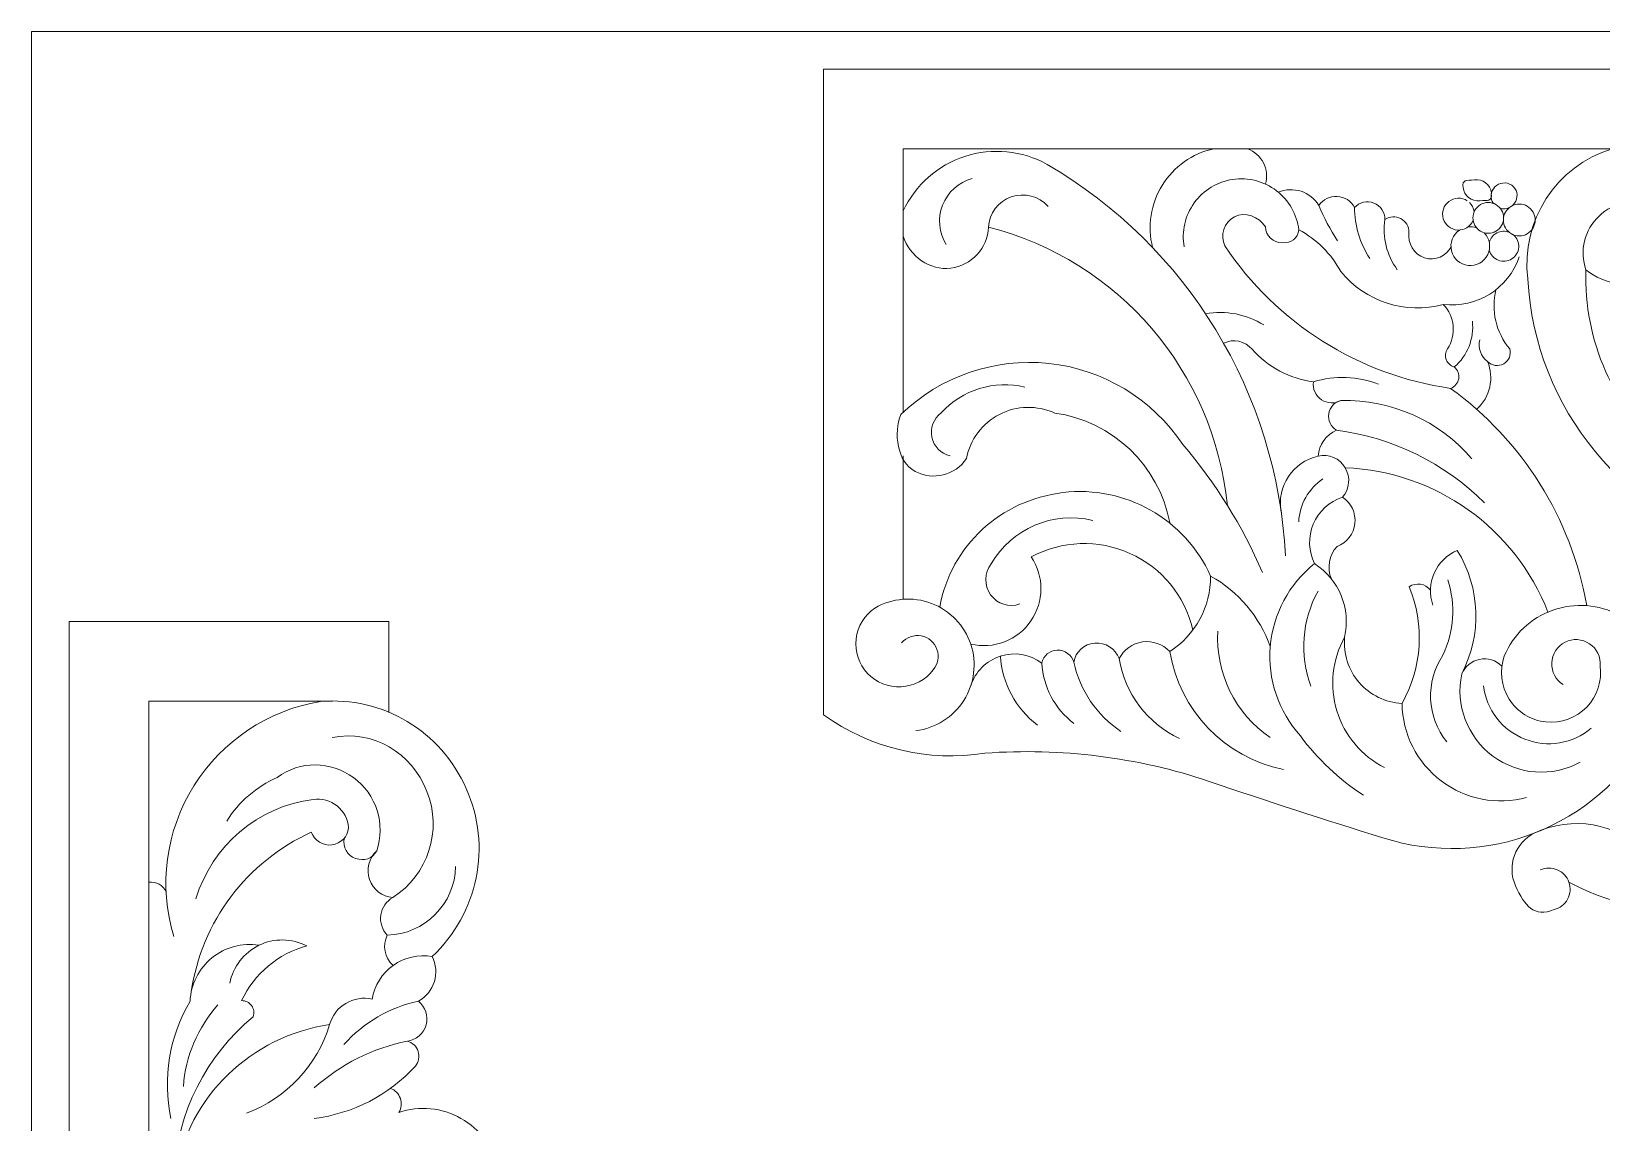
# Model space of a CAD drawing. Header units: millimetres. Extents: x 4868 to 5114, y 1819 to 2091.
# Drawn here: x 4869.7 to 4953, y 2032.9 to 2090.7 of the extents above; entities that cross this region are included whole.
import ezdxf

# ---------------------------------------------------------------- set-up
doc = ezdxf.new("R2010")
doc.units = ezdxf.units.MM
doc.header["$MEASUREMENT"] = 0
doc.layers.add('SITARA ALL', color=18, linetype='Continuous', true_color=0x000000)

msp = doc.modelspace()

# ---------------------------------------------------------------- linework, layer by layer
at = {"layer": 'SITARA ALL', "lineweight": 9}
for points, knots in [([(4869.73, 2090.695), (4869.73, 2090.695), (5113.73, 2090.695), (5113.73, 2090.695), (5113.73, 2090.695), (5113.73, 1968.695), (5113.73, 1968.695), (5113.73, 1968.695), (4869.73, 1968.695), (4869.73, 1968.695), (4869.73, 1968.695), (4869.73, 2090.695), (4869.73, 2090.695)], [0, 0, 0, 0, 0.25, 0.25, 0.25, 0.5, 0.5, 0.5, 0.75, 0.75, 0.75, 1, 1, 1, 1]), ([(5094.771, 2004.786), (5094.771, 2004.786), (5094.771, 1999.964), (5094.771, 1999.964), (5094.771, 1999.964), (5111.73, 1999.964), (5111.73, 1999.964), (5111.73, 1999.964), (5111.73, 2088.695), (5111.73, 2088.695), (5111.73, 2088.695), (4911.73, 2088.695), (4911.73, 2088.695), (4911.73, 2088.695), (4911.73, 2070.506), (4911.73, 2070.506), (4911.73, 2070.506), (4911.73, 2054.471), (4911.73, 2054.471), (4914.204, 2052.694), (4917.278, 2051.965), (4920.286, 2052.441), (4924.31, 2052.737), (4928.354, 2052.229), (4932.179, 2050.947), (4935.232, 2049.904), (4938.3, 2048.907), (4941.384, 2047.956), (4946.814, 2046.225), (4952.709, 2048.526), (4955.52, 2053.484), (4956.196, 2054.515), (4956.406, 2055.783), (4956.1, 2056.977), (4955.794, 2058.171), (4955.006, 2059.178), (4953.918, 2059.757), (4952.83, 2060.336), (4951.548, 2060.431), (4950.387, 2060.018), (4949.226, 2059.605), (4948.294, 2058.729), (4947.816, 2057.593), (4947.547, 2056.831), (4947.642, 2055.989), (4948.075, 2055.307), (4948.507, 2054.624), (4949.223, 2054.179), (4950.027, 2054.097), (4950.83, 2054.016), (4951.626, 2054.307), (4952.187, 2054.888), (4952.748, 2055.469), (4953.012, 2056.27), (4952.902, 2057.07), (4952.939, 2057.535), (4952.722, 2057.984), (4952.334, 2058.243), (4951.946, 2058.502), (4951.453, 2058.534), (4951.037, 2058.323), (4950.621, 2058.111), (4950.352, 2057.691), (4950.334, 2057.225), (4950.315, 2056.759), (4950.545, 2056.322), (4950.943, 2056.078)], [0, 0, 0, 0, 0.043478, 0.043478, 0.043478, 0.086957, 0.086957, 0.086957, 0.130435, 0.130435, 0.130435, 0.173913, 0.173913, 0.173913, 0.217391, 0.217391, 0.217391, 0.26087, 0.26087, 0.26087, 0.304348, 0.304348, 0.304348, 0.347826, 0.347826, 0.347826, 0.391304, 0.391304, 0.391304, 0.434783, 0.434783, 0.434783, 0.478261, 0.478261, 0.478261, 0.521739, 0.521739, 0.521739, 0.565217, 0.565217, 0.565217, 0.608696, 0.608696, 0.608696, 0.652174, 0.652174, 0.652174, 0.695652, 0.695652, 0.695652, 0.73913, 0.73913, 0.73913, 0.782609, 0.782609, 0.782609, 0.826087, 0.826087, 0.826087, 0.869565, 0.869565, 0.869565, 0.913043, 0.913043, 0.913043, 1, 1, 1, 1]), ([(4936.216, 2062.897), (4935.773, 2071.506), (4931.026, 2079.307), (4923.579, 2083.649), (4922.249, 2084.388), (4920.671, 2084.541), (4919.224, 2084.072), (4917.777, 2083.602), (4916.593, 2082.559), (4915.95, 2081.18)], [0, 0, 0, 0, 0.25, 0.25, 0.25, 0.5, 0.5, 0.5, 1, 1, 1, 1]), ([(4960.179, 2049.334), (4957.593, 2050.768), (4956.055, 2053.554), (4956.219, 2056.506), (4956.383, 2059.458), (4958.259, 2062.073), (4960.988, 2063.211), (4954.276, 2064.834), (4949.426, 2070.684), (4949.064, 2077.58), (4948.68, 2080.657), (4950.569, 2083.567), (4953.535, 2084.474), (4954.758, 2084.779), (4956.051, 2084.432), (4956.957, 2083.555), (4957.863, 2082.679), (4958.25, 2081.386), (4957.986, 2080.153), (4957.722, 2078.921), (4956.841, 2077.912), (4955.656, 2077.484), (4954.47, 2077.055), (4953.139, 2077.276), (4952.148, 2078.055), (4952.015, 2074.321), (4953.609, 2070.733), (4956.469, 2068.328), (4959.328, 2065.923), (4963.111, 2064.963), (4966.767, 2065.734), (4967.764, 2065.643), (4968.769, 2065.749), (4969.725, 2066.044)], [0, 0, 0, 0, 0.083333, 0.083333, 0.083333, 0.166667, 0.166667, 0.166667, 0.25, 0.25, 0.25, 0.333333, 0.333333, 0.333333, 0.416667, 0.416667, 0.416667, 0.5, 0.5, 0.5, 0.583333, 0.583333, 0.583333, 0.666667, 0.666667, 0.666667, 0.75, 0.75, 0.75, 0.833333, 0.833333, 0.833333, 1, 1, 1, 1]), ([(4915.95, 2070.506), (4915.95, 2070.506), (4915.95, 2084.474), (4915.95, 2084.474), (4915.95, 2084.474), (5107.503, 2084.474), (5107.503, 2084.474)], [0, 0, 0, 0, 0.333333, 0.333333, 0.333333, 1, 1, 1, 1]), ([(4932.41, 2084.474), (4931.277, 2084.223), (4930.294, 2083.525), (4929.684, 2082.537), (4929.074, 2081.55), (4928.888, 2080.363), (4929.171, 2079.237)], [0, 0, 0, 0, 0.333333, 0.333333, 0.333333, 1, 1, 1, 1]), ([(4919.604, 2082.893), (4918.888, 2082.7), (4918.306, 2082.178), (4918.036, 2081.487), (4917.766, 2080.797), (4917.837, 2080.023), (4918.232, 2079.396)], [0, 0, 0, 0, 0.333333, 0.333333, 0.333333, 1, 1, 1, 1]), ([(4936.926, 2080.179), (4936.825, 2081.003), (4936.396, 2081.751), (4935.735, 2082.254), (4935.074, 2082.757), (4934.243, 2082.972), (4933.421, 2082.85), (4932.6, 2082.728), (4931.863, 2082.279), (4931.378, 2081.605), (4930.893, 2080.932), (4930.699, 2080.095), (4930.843, 2079.277)], [0, 0, 0, 0, 0.2, 0.2, 0.2, 0.4, 0.4, 0.4, 0.6, 0.6, 0.6, 1, 1, 1, 1]), ([(4947.135, 2082.137), (4947.075, 2082.575), (4946.672, 2082.884), (4946.233, 2082.828), (4945.794, 2082.772), (4945.581, 2082.864), (4945.631, 2082.424), (4945.682, 2081.985), (4946.077, 2081.667), (4946.518, 2081.713), (4946.958, 2081.759), (4947.169, 2081.662), (4947.128, 2082.103)], [0, 0, 0, 0, 0.2, 0.2, 0.2, 0.4, 0.4, 0.4, 0.6, 0.6, 0.6, 1, 1, 1, 1]), ([(4923.63, 2081.422), (4923.142, 2081.969), (4922.372, 2082.167), (4921.68, 2081.923), (4920.989, 2081.679), (4920.514, 2081.055), (4920.476, 2080.323)], [0, 0, 0, 0, 0.333333, 0.333333, 0.333333, 1, 1, 1, 1]), ([(4941.49, 2080.724), (4941.495, 2081.111), (4941.26, 2081.459), (4940.9, 2081.6), (4940.54, 2081.74), (4940.136, 2081.648), (4939.878, 2081.361), (4939.698, 2081.706), (4939.35, 2081.931), (4938.962, 2081.953), (4938.573, 2081.975), (4938.204, 2081.795), (4937.986, 2081.473), (4937.538, 2082.203), (4936.628, 2082.5), (4935.836, 2082.175)], [0, 0, 0, 0, 0.166667, 0.166667, 0.166667, 0.333333, 0.333333, 0.333333, 0.5, 0.5, 0.5, 0.666667, 0.666667, 0.666667, 1, 1, 1, 1]), ([(4947.602, 2081.323), (4947.929, 2081.229), (4948.276, 2081.386), (4948.421, 2081.694), (4948.566, 2082.001), (4948.491, 2082.351), (4948.211, 2082.543), (4947.93, 2082.735), (4947.552, 2082.695), (4947.317, 2082.449), (4947.083, 2082.203), (4947.043, 2081.848), (4947.249, 2081.577)], [0, 0, 0, 0, 0.2, 0.2, 0.2, 0.4, 0.4, 0.4, 0.6, 0.6, 0.6, 1, 1, 1, 1]), ([(4952.188, 2060.26), (4951.366, 2064.891), (4948.78, 2069.02), (4944.97, 2071.778), (4940.09, 2072.475), (4935.736, 2075.225), (4933.007, 2079.33), (4932.739, 2079.897), (4932.961, 2080.574), (4933.511, 2080.875), (4934.062, 2081.175), (4934.817, 2080.872), (4935.149, 2080.34), (4935.178, 2079.867), (4935.568, 2079.496), (4936.042, 2079.493), (4936.517, 2079.489), (4936.889, 2079.706), (4936.926, 2080.179), (4937.867, 2079.677), (4938.641, 2078.908), (4939.15, 2077.97), (4940.458, 2076.365), (4942.587, 2075.681), (4944.584, 2076.226), (4946.356, 2076.01), (4948.036, 2077.06), (4948.613, 2078.748)], [0, 0, 0, 0, 0.1, 0.1, 0.1, 0.2, 0.2, 0.2, 0.3, 0.3, 0.3, 0.4, 0.4, 0.4, 0.5, 0.5, 0.5, 0.6, 0.6, 0.6, 0.7, 0.7, 0.7, 0.8, 0.8, 0.8, 1, 1, 1, 1]), ([(4945.853, 2081.718), (4945.555, 2081.912), (4945.167, 2081.898), (4944.883, 2081.684), (4944.598, 2081.471), (4944.476, 2081.109), (4944.579, 2080.769), (4944.682, 2080.429), (4944.987, 2080.189), (4945.343, 2080.169), (4945.698, 2080.149), (4946.024, 2080.346), (4946.165, 2080.673)], [0, 0, 0, 0, 0.2, 0.2, 0.2, 0.4, 0.4, 0.4, 0.6, 0.6, 0.6, 1, 1, 1, 1]), ([(4947.782, 2080.813), (4947.782, 2080.522), (4947.627, 2080.253), (4947.375, 2080.108), (4947.123, 2079.962), (4946.812, 2079.962), (4946.56, 2080.108), (4946.308, 2080.253), (4946.153, 2080.522), (4946.153, 2080.813), (4946.153, 2081.104), (4946.308, 2081.373), (4946.56, 2081.518), (4946.812, 2081.664), (4947.123, 2081.664), (4947.375, 2081.518), (4947.627, 2081.373), (4947.782, 2081.104), (4947.782, 2080.813)], [0, 0, 0, 0, 0.166667, 0.166667, 0.166667, 0.333333, 0.333333, 0.333333, 0.5, 0.5, 0.5, 0.666667, 0.666667, 0.666667, 0.833333, 0.833333, 0.833333, 1, 1, 1, 1]), ([(4949.456, 2080.699), (4949.456, 2080.398), (4949.295, 2080.119), (4949.034, 2079.968), (4948.773, 2079.818), (4948.452, 2079.818), (4948.191, 2079.968), (4947.929, 2080.119), (4947.769, 2080.398), (4947.769, 2080.699), (4947.769, 2081), (4947.929, 2081.279), (4948.191, 2081.43), (4948.452, 2081.58), (4948.773, 2081.58), (4949.034, 2081.43), (4949.295, 2081.279), (4949.456, 2081), (4949.456, 2080.699)], [0, 0, 0, 0, 0.166667, 0.166667, 0.166667, 0.333333, 0.333333, 0.333333, 0.5, 0.5, 0.5, 0.666667, 0.666667, 0.666667, 0.833333, 0.833333, 0.833333, 1, 1, 1, 1]), ([(4954.382, 2079.861), (4954.581, 2079.608), (4954.883, 2079.459), (4955.205, 2079.454), (4955.526, 2079.448), (4955.832, 2079.585), (4956.039, 2079.831), (4956.247, 2080.076), (4956.334, 2080.401), (4956.276, 2080.717), (4956.218, 2081.034), (4956.023, 2081.306), (4955.742, 2081.461), (4954.751, 2081.864), (4953.616, 2081.648), (4952.842, 2080.91), (4952.067, 2080.172), (4951.793, 2079.064), (4952.148, 2078.055)], [0, 0, 0, 0, 0.142857, 0.142857, 0.142857, 0.285714, 0.285714, 0.285714, 0.428571, 0.428571, 0.428571, 0.571429, 0.571429, 0.571429, 0.714286, 0.714286, 0.714286, 1, 1, 1, 1]), ([(4945.011, 2079.297), (4944.748, 2078.775), (4944.147, 2078.518), (4943.588, 2078.691), (4943.03, 2078.863), (4942.686, 2079.471), (4942.764, 2080.051), (4942.767, 2080.355), (4942.599, 2080.635), (4942.33, 2080.776), (4942.061, 2080.918), (4941.739, 2080.899), (4941.49, 2080.724), (4941.346, 2079.786), (4941.582, 2078.83), (4942.146, 2078.067)], [0, 0, 0, 0, 0.166667, 0.166667, 0.166667, 0.333333, 0.333333, 0.333333, 0.5, 0.5, 0.5, 0.666667, 0.666667, 0.666667, 1, 1, 1, 1]), ([(4933.138, 2065.573), (4932.427, 2072.662), (4927.377, 2078.551), (4920.476, 2080.323), (4920.423, 2079.206), (4919.576, 2078.289), (4918.468, 2078.148), (4917.359, 2078.007), (4916.281, 2078.779), (4915.95, 2079.846)], [0, 0, 0, 0, 0.25, 0.25, 0.25, 0.5, 0.5, 0.5, 1, 1, 1, 1]), ([(4945.443, 2080.167), (4945.084, 2079.924), (4944.915, 2079.483), (4945.021, 2079.063), (4945.126, 2078.643), (4945.474, 2078.335), (4945.905, 2078.291), (4946.336, 2078.247), (4946.748, 2078.478), (4946.937, 2078.868), (4947.125, 2079.258), (4947.055, 2079.717), (4946.753, 2080.027)], [0, 0, 0, 0, 0.2, 0.2, 0.2, 0.4, 0.4, 0.4, 0.6, 0.6, 0.6, 1, 1, 1, 1]), ([(4947.02, 2079.101), (4947.086, 2078.857), (4947.264, 2078.659), (4947.5, 2078.567), (4947.736, 2078.475), (4948, 2078.5), (4948.213, 2078.636), (4948.427, 2078.772), (4948.564, 2079.001), (4948.581, 2079.253), (4948.598, 2079.506), (4948.496, 2079.751), (4948.303, 2079.914)], [0, 0, 0, 0, 0.2, 0.2, 0.2, 0.4, 0.4, 0.4, 0.6, 0.6, 0.6, 1, 1, 1, 1]), ([(4948.073, 2080.05), (4947.863, 2080.131), (4947.629, 2080.119), (4947.428, 2080.017), (4947.228, 2079.916), (4947.08, 2079.735), (4947.021, 2079.518)], [0, 0, 0, 0, 0.333333, 0.333333, 0.333333, 1, 1, 1, 1]), ([(4946.515, 2074.347), (4946.411, 2073.918), (4946.576, 2073.468), (4946.934, 2073.209), (4947.154, 2072.974), (4947.507, 2072.921), (4947.785, 2073.083), (4948.064, 2073.244), (4948.199, 2073.561), (4948.104, 2073.868), (4947.374, 2074.738), (4947.104, 2075.905), (4947.377, 2077.007)], [0, 0, 0, 0, 0.2, 0.2, 0.2, 0.4, 0.4, 0.4, 0.6, 0.6, 0.6, 1, 1, 1, 1]), ([(4944.97, 2071.778), (4945.195, 2071.858), (4945.359, 2072.053), (4945.399, 2072.288), (4945.439, 2072.523), (4945.351, 2072.76), (4945.166, 2072.91), (4944.969, 2072.962), (4944.81, 2073.105), (4944.738, 2073.295), (4944.667, 2073.485), (4944.693, 2073.7), (4944.806, 2073.868), (4945.29, 2074.611), (4945.199, 2075.588), (4944.584, 2076.226)], [0, 0, 0, 0, 0.166667, 0.166667, 0.166667, 0.333333, 0.333333, 0.333333, 0.5, 0.5, 0.5, 0.666667, 0.666667, 0.666667, 1, 1, 1, 1]), ([(4932.938, 2074.167), (4933.453, 2074.427), (4934.08, 2074.296), (4934.449, 2073.851), (4935.285, 2072.899), (4936.44, 2072.285), (4937.697, 2072.125), (4937.646, 2071.753), (4937.811, 2071.384), (4938.123, 2071.175), (4938.435, 2070.965), (4938.835, 2070.95), (4939.16, 2071.139)], [0, 0, 0, 0, 0.2, 0.2, 0.2, 0.4, 0.4, 0.4, 0.6, 0.6, 0.6, 1, 1, 1, 1]), ([(4930.079, 2064.662), (4929.501, 2067.706), (4927.05, 2070.042), (4923.981, 2070.467), (4923.046, 2070.895), (4921.965, 2070.869), (4921.052, 2070.397), (4920.138, 2069.925), (4919.494, 2069.065), (4919.302, 2068.055), (4918.702, 2067.164), (4917.524, 2066.872), (4916.577, 2067.379), (4915.63, 2067.887), (4915.419, 2069.399), (4915.83, 2070.392), (4917.911, 2072.411), (4920.78, 2073.402), (4923.663, 2073.1), (4926.547, 2072.797), (4929.157, 2071.216), (4930.773, 2068.809), (4932.509, 2066.769), (4933.933, 2064.482), (4934.999, 2062.025)], [0, 0, 0, 0, 0.111111, 0.111111, 0.111111, 0.222222, 0.222222, 0.222222, 0.333333, 0.333333, 0.333333, 0.444444, 0.444444, 0.444444, 0.555556, 0.555556, 0.555556, 0.666667, 0.666667, 0.666667, 0.777778, 0.777778, 0.777778, 1, 1, 1, 1]), ([(4922.403, 2071.841), (4920.784, 2072.228), (4919.083, 2071.705), (4917.962, 2070.472), (4917.56, 2070.177), (4917.368, 2069.673), (4917.471, 2069.184), (4917.575, 2068.696), (4917.947, 2068.315), (4918.435, 2068.208)], [0, 0, 0, 0, 0.25, 0.25, 0.25, 0.5, 0.5, 0.5, 1, 1, 1, 1]), ([(4946.103, 2068.043), (4944.365, 2070.06), (4941.821, 2071.195), (4939.16, 2071.139), (4938.819, 2071.055), (4938.563, 2070.774), (4938.512, 2070.427), (4938.461, 2070.08), (4938.619, 2069.74), (4938.921, 2069.561), (4938.367, 2069.319), (4937.994, 2068.788), (4937.954, 2068.184), (4936.604, 2067.89), (4935.733, 2066.577), (4935.99, 2065.22)], [0, 0, 0, 0, 0.166667, 0.166667, 0.166667, 0.333333, 0.333333, 0.333333, 0.5, 0.5, 0.5, 0.666667, 0.666667, 0.666667, 1, 1, 1, 1]), ([(4938.649, 2061.679), (4938.407, 2062.263), (4938.524, 2062.935), (4938.949, 2063.404), (4939.47, 2063.597), (4939.838, 2064.068), (4939.897, 2064.621), (4939.956, 2065.174), (4939.702, 2065.709), (4939.233, 2066.007), (4939.619, 2066.439), (4939.679, 2067.072), (4939.382, 2067.569), (4939.086, 2068.066), (4938.517, 2068.318), (4937.954, 2068.184)], [0, 0, 0, 0, 0.166667, 0.166667, 0.166667, 0.333333, 0.333333, 0.333333, 0.5, 0.5, 0.5, 0.666667, 0.666667, 0.666667, 1, 1, 1, 1]), ([(4932.247, 2061.827), (4930.888, 2064.859), (4927.714, 2066.653), (4924.415, 2066.253), (4921.117, 2065.853), (4918.482, 2063.45), (4917.887, 2060.181)], [0, 0, 0, 0, 0.333333, 0.333333, 0.333333, 1, 1, 1, 1]), ([(4939.233, 2066.007), (4938.537, 2065.778), (4937.975, 2065.258), (4937.692, 2064.581), (4937.409, 2063.905), (4937.431, 2063.143), (4937.757, 2062.487)], [0, 0, 0, 0, 0.333333, 0.333333, 0.333333, 1, 1, 1, 1]), ([(4925.995, 2064.778), (4923.888, 2065.285), (4921.7, 2064.347), (4920.617, 2062.469), (4920.243, 2061.993), (4920.23, 2061.327), (4920.585, 2060.836), (4920.94, 2060.346), (4921.558, 2060.143), (4922.127, 2060.349)], [0, 0, 0, 0, 0.25, 0.25, 0.25, 0.5, 0.5, 0.5, 1, 1, 1, 1]), ([(4931.312, 2058.98), (4930.888, 2060.775), (4929.654, 2062.27), (4927.972, 2063.027), (4926.291, 2063.783), (4924.364, 2063.72), (4922.74, 2062.846), (4923.431, 2061.816), (4923.423, 2060.469), (4922.72, 2059.447), (4922.017, 2058.425), (4920.738, 2057.941), (4919.529, 2058.218)], [0, 0, 0, 0, 0.2, 0.2, 0.2, 0.4, 0.4, 0.4, 0.6, 0.6, 0.6, 1, 1, 1, 1]), ([(4947.688, 2057.059), (4947.378, 2057.365), (4946.937, 2057.497), (4946.51, 2057.412), (4946.083, 2057.327), (4945.728, 2057.04), (4945.558, 2056.639), (4946.642, 2058.711), (4946.554, 2061.198), (4945.324, 2063.186), (4944.192, 2062.711), (4943.626, 2061.437), (4944.037, 2060.279)], [0, 0, 0, 0, 0.2, 0.2, 0.2, 0.4, 0.4, 0.4, 0.6, 0.6, 0.6, 1, 1, 1, 1]), ([(4942.396, 2055.081), (4941.52, 2055.123), (4940.699, 2055.521), (4940.123, 2056.184), (4939.548, 2056.846), (4939.269, 2057.72), (4939.351, 2058.593), (4939.691, 2060.098), (4939.055, 2061.654), (4937.757, 2062.487), (4936.4, 2061.407), (4935.55, 2059.813), (4935.409, 2058.085), (4935.267, 2056.357), (4935.841, 2054.653), (4937.004, 2053.367), (4937.919, 2052.123), (4939.051, 2051.055), (4940.345, 2050.213)], [0, 0, 0, 0, 0.142857, 0.142857, 0.142857, 0.285714, 0.285714, 0.285714, 0.428571, 0.428571, 0.428571, 0.571429, 0.571429, 0.571429, 0.714286, 0.714286, 0.714286, 1, 1, 1, 1]), ([(4935.407, 2058.09), (4934.846, 2059.681), (4933.722, 2061.01), (4932.247, 2061.827), (4932.257, 2060.213), (4931.439, 2058.705), (4930.081, 2057.832), (4929.711, 2058.226), (4929.172, 2058.415), (4928.637, 2058.338), (4928.102, 2058.261), (4927.64, 2057.933), (4927.395, 2057.451), (4927.206, 2057.987), (4926.677, 2058.328), (4926.11, 2058.278), (4925.544, 2058.228), (4925.087, 2057.824), (4924.994, 2057.263), (4925.319, 2055.763), (4926.213, 2054.449), (4927.489, 2053.596)], [0, 0, 0, 0, 0.125, 0.125, 0.125, 0.25, 0.25, 0.25, 0.375, 0.375, 0.375, 0.5, 0.5, 0.5, 0.625, 0.625, 0.625, 0.75, 0.75, 0.75, 1, 1, 1, 1]), ([(4943.904, 2061.074), (4943.637, 2061.429), (4943.139, 2061.512), (4942.771, 2061.263), (4943.608, 2059.256), (4943.469, 2056.973), (4942.396, 2055.081), (4942.416, 2053.461), (4943.185, 2051.942), (4944.479, 2050.967), (4945.773, 2049.993), (4947.435, 2049.67), (4948.997, 2050.098)], [0, 0, 0, 0, 0.2, 0.2, 0.2, 0.4, 0.4, 0.4, 0.6, 0.6, 0.6, 1, 1, 1, 1]), ([(4944.82, 2061.623), (4945.254, 2060.308), (4945.159, 2058.875), (4944.556, 2057.629), (4943.623, 2056.217), (4943.706, 2054.366), (4944.763, 2053.043)], [0, 0, 0, 0, 0.333333, 0.333333, 0.333333, 1, 1, 1, 1]), ([(4916.621, 2053.636), (4917.667, 2053.761), (4918.601, 2054.35), (4919.165, 2055.24), (4919.728, 2056.13), (4919.863, 2057.22), (4919.529, 2058.218), (4919.194, 2059.217), (4918.428, 2060.012), (4917.443, 2060.383), (4916.457, 2060.754), (4915.362, 2060.666), (4914.452, 2060.135), (4913.894, 2059.762), (4913.529, 2059.161), (4913.453, 2058.494), (4913.378, 2057.826), (4913.597, 2057.162), (4914.058, 2056.673), (4914.519, 2056.184), (4915.172, 2055.923), (4915.843, 2055.959), (4916.514, 2055.995), (4917.132, 2056.321), (4917.538, 2056.857), (4917.794, 2057.155), (4917.871, 2057.568), (4917.74, 2057.939), (4917.609, 2058.31), (4917.291, 2058.583), (4916.904, 2058.655), (4916.517, 2058.727), (4916.121, 2058.587), (4915.866, 2058.289)], [0, 0, 0, 0, 0.083333, 0.083333, 0.083333, 0.166667, 0.166667, 0.166667, 0.25, 0.25, 0.25, 0.333333, 0.333333, 0.333333, 0.416667, 0.416667, 0.416667, 0.5, 0.5, 0.5, 0.583333, 0.583333, 0.583333, 0.666667, 0.666667, 0.666667, 0.75, 0.75, 0.75, 0.833333, 0.833333, 0.833333, 1, 1, 1, 1]), ([(4888.688, 2054.604), (4888.688, 2054.604), (4888.688, 2059.426), (4888.688, 2059.426), (4888.688, 2059.426), (4871.73, 2059.426), (4871.73, 2059.426), (4871.73, 2059.426), (4871.73, 1970.695), (4871.73, 1970.695), (4871.73, 1970.695), (5071.73, 1970.695), (5071.73, 1970.695), (5071.73, 1970.695), (5071.73, 1988.884), (5071.73, 1988.884), (5071.73, 1988.884), (5071.73, 2004.92), (5071.73, 2004.92), (5069.255, 2006.696), (5066.182, 2007.425), (5063.173, 2006.949), (5059.149, 2006.653), (5055.106, 2007.161), (5051.28, 2008.443), (5048.227, 2009.487), (5045.159, 2010.484), (5042.075, 2011.434), (5036.645, 2013.166), (5030.75, 2010.864), (5027.939, 2005.906), (5027.264, 2004.875), (5027.053, 2003.607), (5027.359, 2002.413), (5027.665, 2001.219), (5028.453, 2000.212), (5029.541, 1999.633), (5030.629, 1999.054), (5031.911, 1998.959), (5033.072, 1999.372), (5034.234, 1999.785), (5035.165, 2000.661), (5035.643, 2001.797), (5035.912, 2002.559), (5035.817, 2003.402), (5035.384, 2004.084), (5034.952, 2004.766), (5034.236, 2005.211), (5033.433, 2005.293), (5032.629, 2005.375), (5031.833, 2005.083), (5031.272, 2004.502), (5030.711, 2003.921), (5030.447, 2003.12), (5030.557, 2002.32), (5030.52, 2001.855), (5030.738, 2001.406), (5031.125, 2001.147), (5031.513, 2000.888), (5032.006, 2000.856), (5032.422, 2001.067), (5032.838, 2001.279), (5033.107, 2001.699), (5033.126, 2002.165), (5033.144, 2002.631), (5032.914, 2003.068), (5032.516, 2003.312)], [0, 0, 0, 0, 0.043478, 0.043478, 0.043478, 0.086957, 0.086957, 0.086957, 0.130435, 0.130435, 0.130435, 0.173913, 0.173913, 0.173913, 0.217391, 0.217391, 0.217391, 0.26087, 0.26087, 0.26087, 0.304348, 0.304348, 0.304348, 0.347826, 0.347826, 0.347826, 0.391304, 0.391304, 0.391304, 0.434783, 0.434783, 0.434783, 0.478261, 0.478261, 0.478261, 0.521739, 0.521739, 0.521739, 0.565217, 0.565217, 0.565217, 0.608696, 0.608696, 0.608696, 0.652174, 0.652174, 0.652174, 0.695652, 0.695652, 0.695652, 0.73913, 0.73913, 0.73913, 0.782609, 0.782609, 0.782609, 0.826087, 0.826087, 0.826087, 0.869565, 0.869565, 0.869565, 0.913043, 0.913043, 0.913043, 1, 1, 1, 1]), ([(4924.994, 2057.263), (4924.885, 2057.652), (4924.523, 2057.915), (4924.119, 2057.9), (4923.715, 2057.884), (4923.379, 2057.612), (4923.3, 2057.216), (4922.669, 2057.689), (4921.848, 2057.826), (4921.098, 2057.583), (4920.348, 2057.341), (4919.764, 2056.755), (4919.529, 2056.003)], [0, 0, 0, 0, 0.2, 0.2, 0.2, 0.4, 0.4, 0.4, 0.6, 0.6, 0.6, 1, 1, 1, 1]), ([(4939.351, 2058.593), (4938.688, 2057.398), (4938.541, 2055.985), (4938.943, 2054.679), (4939.345, 2053.373), (4940.255, 2052.29), (4941.475, 2051.674)], [0, 0, 0, 0, 0.333333, 0.333333, 0.333333, 1, 1, 1, 1]), ([(4945.558, 2056.639), (4945.213, 2054.991), (4945.859, 2053.292), (4947.212, 2052.289), (4948.566, 2051.287), (4950.356, 2051.152), (4951.833, 2051.963)], [0, 0, 0, 0, 0.333333, 0.333333, 0.333333, 1, 1, 1, 1]), ([(4880.247, 2040.243), (4880.414, 2041.12), (4880.985, 2041.866), (4881.787, 2042.257), (4882.589, 2042.648), (4883.534, 2042.634), (4884.327, 2042.225), (4882.805, 2041.813), (4881.542, 2040.753), (4880.872, 2039.325), (4881.081, 2039.328), (4881.278, 2039.229), (4881.401, 2039.06), (4881.523, 2038.89), (4881.555, 2038.67), (4881.488, 2038.473), (4878.985, 2036.398), (4877.461, 2033.378), (4877.281, 2030.132), (4877.281, 2030.132), (4877.349, 2030.1), (4877.349, 2030.1), (4878.067, 2034.244), (4881.378, 2037.456), (4885.541, 2038.054), (4885.81, 2039.035), (4886.805, 2039.63), (4887.797, 2039.406), (4887.918, 2040.127), (4888.32, 2040.771), (4888.916, 2041.196), (4889.511, 2041.62), (4890.255, 2041.79), (4890.976, 2041.668), (4893.416, 2043.943), (4894.144, 2047.516), (4892.787, 2050.564), (4891.431, 2053.611), (4888.372, 2055.469), (4885.048, 2055.179), (4882.273, 2054.722), (4879.828, 2053.091), (4878.341, 2050.704), (4876.853, 2048.316), (4876.462, 2045.419), (4877.276, 2042.726)], [0, 0, 0, 0, 0.0625, 0.0625, 0.0625, 0.125, 0.125, 0.125, 0.1875, 0.1875, 0.1875, 0.25, 0.25, 0.25, 0.3125, 0.3125, 0.3125, 0.375, 0.375, 0.375, 0.4375, 0.4375, 0.4375, 0.5, 0.5, 0.5, 0.5625, 0.5625, 0.5625, 0.625, 0.625, 0.625, 0.6875, 0.6875, 0.6875, 0.75, 0.75, 0.75, 0.8125, 0.8125, 0.8125, 0.875, 0.875, 0.875, 1, 1, 1, 1]), ([(4946.71, 2056.017), (4946.865, 2054.741), (4947.709, 2053.653), (4948.907, 2053.185), (4950.105, 2052.717), (4951.452, 2052.936), (4952.431, 2053.769)], [0, 0, 0, 0, 0.333333, 0.333333, 0.333333, 1, 1, 1, 1]), ([(4885.686, 2055.205), (4885.686, 2055.205), (4875.956, 2055.205), (4875.956, 2055.205), (4875.956, 2055.205), (4875.956, 1974.916), (4875.956, 1974.916), (4877.063, 1974.795), (4878.164, 1975.182), (4878.951, 1975.97), (4879.737, 1976.758), (4880.124, 1977.853), (4880.001, 1978.959)], [0, 0, 0, 0, 0.2, 0.2, 0.2, 0.4, 0.4, 0.4, 0.6, 0.6, 0.6, 1, 1, 1, 1]), ([(4892.222, 2046.438), (4892.182, 2044.451), (4890.583, 2042.847), (4888.597, 2042.795), (4888.323, 2043.08), (4888.196, 2043.476), (4888.254, 2043.867), (4888.311, 2044.258), (4888.55, 2044.602), (4888.894, 2044.795), (4890.766, 2045.992), (4891.525, 2048.349), (4890.702, 2050.413), (4889.879, 2052.477), (4887.857, 2053.692), (4885.675, 2053.272)], [0, 0, 0, 0, 0.166667, 0.166667, 0.166667, 0.333333, 0.333333, 0.333333, 0.5, 0.5, 0.5, 0.666667, 0.666667, 0.666667, 1, 1, 1, 1]), ([(4888.035, 2047.265), (4888.516, 2048.689), (4888.018, 2050.26), (4886.803, 2051.146), (4885.588, 2052.031), (4883.974, 2052.051), (4882.766, 2051.157), (4881.662, 2050.671), (4880.729, 2049.867), (4880.086, 2048.846)], [0, 0, 0, 0, 0.25, 0.25, 0.25, 0.5, 0.5, 0.5, 1, 1, 1, 1]), ([(4878.203, 2039.787), (4878.745, 2043.507), (4881.145, 2046.697), (4884.568, 2048.252), (4884.729, 2047.797), (4885.186, 2047.518), (4885.664, 2047.583), (4886.142, 2047.647), (4886.506, 2048.009), (4886.541, 2048.49), (4886.508, 2048.944), (4886.288, 2049.363), (4885.934, 2049.647), (4885.579, 2049.931), (4885.124, 2050.055), (4884.675, 2049.988), (4881.742, 2049.617), (4879.305, 2047.557), (4878.454, 2044.726)], [0, 0, 0, 0, 0.142857, 0.142857, 0.142857, 0.285714, 0.285714, 0.285714, 0.428571, 0.428571, 0.428571, 0.571429, 0.571429, 0.571429, 0.714286, 0.714286, 0.714286, 1, 1, 1, 1]), ([(4951.244, 2045.603), (4956.448, 2042.797), (4962.89, 2043.91), (4966.842, 2048.308), (4972.313, 2042.567), (4981.082, 2041.522), (4987.739, 2045.832), (4988.949, 2046.684), (4989.266, 2048.341), (4988.454, 2049.578), (4987.698, 2050.242), (4986.55, 2050.178), (4985.872, 2049.435), (4985.194, 2048.692), (4984.763, 2048.273), (4985.494, 2047.581)], [0, 0, 0, 0, 0.166667, 0.166667, 0.166667, 0.333333, 0.333333, 0.333333, 0.5, 0.5, 0.5, 0.666667, 0.666667, 0.666667, 1, 1, 1, 1]), ([(4963.321, 2047.472), (4961.032, 2046.852), (4958.585, 2047.263), (4956.622, 2048.596), (4956.207, 2048.888), (4955.636, 2048.807), (4955.318, 2048.41), (4955.001, 2048.014), (4954.926, 2047.57), (4955.302, 2047.228), (4953.743, 2048.752), (4951.403, 2049.146), (4949.432, 2048.212), (4948.393, 2047.708), (4947.941, 2046.469), (4948.413, 2045.415), (4948.885, 2044.36), (4949.393, 2043.712), (4950.461, 2044.152), (4950.766, 2044.228), (4951.024, 2044.429), (4951.173, 2044.706), (4951.322, 2044.982), (4951.348, 2045.307), (4951.244, 2045.603), (4951.14, 2045.899), (4950.917, 2046.138), (4950.628, 2046.262), (4950.339, 2046.385), (4950.014, 2046.382), (4949.728, 2046.252)], [0, 0, 0, 0, 0.090909, 0.090909, 0.090909, 0.181818, 0.181818, 0.181818, 0.272727, 0.272727, 0.272727, 0.363636, 0.363636, 0.363636, 0.454545, 0.454545, 0.454545, 0.545455, 0.545455, 0.545455, 0.636364, 0.636364, 0.636364, 0.727273, 0.727273, 0.727273, 0.818182, 0.818182, 0.818182, 1, 1, 1, 1]), ([(4886.306, 2047.924), (4886.218, 2047.467), (4886.478, 2047.014), (4886.917, 2046.86), (4887.356, 2046.705), (4887.818, 2046.853), (4888.035, 2047.265), (4887.617, 2046.878), (4887.469, 2046.281), (4887.658, 2045.744), (4887.847, 2045.207), (4888.327, 2044.835), (4888.894, 2044.795)], [0, 0, 0, 0, 0.2, 0.2, 0.2, 0.4, 0.4, 0.4, 0.6, 0.6, 0.6, 1, 1, 1, 1]), ([(4881.79, 2042.257), (4880.903, 2042.402), (4879.997, 2042.161), (4879.299, 2041.595), (4878.602, 2041.028), (4878.181, 2040.195), (4878.142, 2039.297), (4877.041, 2037.425), (4876.677, 2035.211), (4877.123, 2033.085)], [0, 0, 0, 0, 0.25, 0.25, 0.25, 0.5, 0.5, 0.5, 1, 1, 1, 1]), ([(4890.976, 2041.668), (4891.415, 2040.811), (4891.09, 2039.759), (4890.245, 2039.296), (4888.718, 2038.971), (4887.335, 2038.166), (4886.299, 2036.997)], [0, 0, 0, 0, 0.333333, 0.333333, 0.333333, 1, 1, 1, 1]), ([(4890.245, 2039.296), (4890.62, 2039), (4890.782, 2038.509), (4890.656, 2038.048), (4890.531, 2037.587), (4890.134, 2037.245), (4889.661, 2037.18), (4887.823, 2036.81), (4886.12, 2035.953), (4884.728, 2034.699)], [0, 0, 0, 0, 0.25, 0.25, 0.25, 0.5, 0.5, 0.5, 1, 1, 1, 1]), ([(4884.72, 2033.08), (4886.781, 2033.339), (4888.682, 2034.32), (4890.086, 2035.851), (4890.265, 2036.069), (4890.32, 2036.364), (4890.234, 2036.632), (4890.147, 2036.901), (4889.933, 2037.106), (4889.661, 2037.18)], [0, 0, 0, 0, 0.25, 0.25, 0.25, 0.5, 0.5, 0.5, 1, 1, 1, 1]), ([(4891.584, 2032.054), (4891.961, 2030.83), (4893.223, 2030.11), (4894.468, 2030.413), (4894.222, 2031.541), (4893.508, 2032.512), (4892.504, 2033.082), (4891.499, 2033.652), (4890.306, 2033.77), (4889.211, 2033.403), (4889.346, 2033.626), (4889.375, 2033.898), (4889.289, 2034.145), (4889.203, 2034.392), (4889.013, 2034.586), (4888.767, 2034.677)], [0, 0, 0, 0, 0.166667, 0.166667, 0.166667, 0.333333, 0.333333, 0.333333, 0.5, 0.5, 0.5, 0.666667, 0.666667, 0.666667, 1, 1, 1, 1])]:
    msp.add_open_spline(points, degree=3, knots=knots, dxfattribs=at)
for points in [[(4935.155, 2082.603), (4935.381, 2083.381), (4934.964, 2084.201), (4934.201, 2084.474)], [(4937.986, 2081.473), (4938.25, 2080.816), (4938.583, 2080.189), (4938.979, 2079.601)], [(4939.878, 2081.361), (4939.881, 2080.403), (4940.16, 2079.467), (4940.684, 2078.666)], [(4946.224, 2081.146), (4946.194, 2081.331), (4946.104, 2081.5), (4945.968, 2081.628)], [(4946.347, 2080.285), (4946.202, 2080.334), (4946.048, 2080.351), (4945.896, 2080.333)], [(4935.062, 2075.135), (4934.143, 2075.709), (4933.045, 2075.92), (4931.979, 2075.727)], [(4945.166, 2072.91), (4945.867, 2073.51), (4946.227, 2074.418), (4946.125, 2075.335)], [(4946.356, 2070.666), (4947.062, 2071.31), (4947.293, 2072.324), (4946.934, 2073.209)], [(4941.156, 2072.002), (4940.049, 2072.427), (4938.832, 2072.47), (4937.697, 2072.125)], [(4946.761, 2065.715), (4944.641, 2067.825), (4941.887, 2069.177), (4938.921, 2069.561)], [(4915.95, 2060.599), (4915.95, 2060.599), (4915.95, 2068.206), (4915.95, 2068.206)], [(4950.134, 2059.921), (4948.387, 2064.377), (4944.175, 2067.377), (4939.392, 2067.565)], [(4938.203, 2066.975), (4937.434, 2066.466), (4936.957, 2065.62), (4936.921, 2064.7)], [(4937.945, 2061.029), (4937.088, 2059.488), (4936.95, 2057.651), (4937.568, 2055.999)], [(4932.623, 2058.913), (4932.503, 2056.676), (4933.554, 2054.54), (4935.4, 2053.272)], [(4921.1, 2057.586), (4921.2, 2056.14), (4921.915, 2054.807), (4923.064, 2053.925)], [(4923.3, 2057.216), (4923.368, 2055.953), (4923.987, 2054.785), (4924.994, 2054.019)], [(4927.395, 2057.451), (4927.702, 2055.6), (4928.897, 2054.019), (4930.595, 2053.22)], [(4930.081, 2057.832), (4930.603, 2054.7), (4932.996, 2052.215), (4936.106, 2051.579)], [(4876.871, 2045.093), (4876.713, 2045.447), (4876.341, 2045.655), (4875.956, 2045.604)], [(4888.597, 2042.795), (4888.321, 2042.252), (4888.453, 2041.591), (4888.917, 2041.196)], [(4879.622, 2039.105), (4878.551, 2037.902), (4877.905, 2036.38), (4877.785, 2034.774)], [(4881.138, 2033.363), (4883.255, 2034.158), (4884.882, 2035.89), (4885.541, 2038.054)]]:
    msp.add_open_spline(points, degree=3, dxfattribs=at)

doc.saveas('drawing.dxf')
